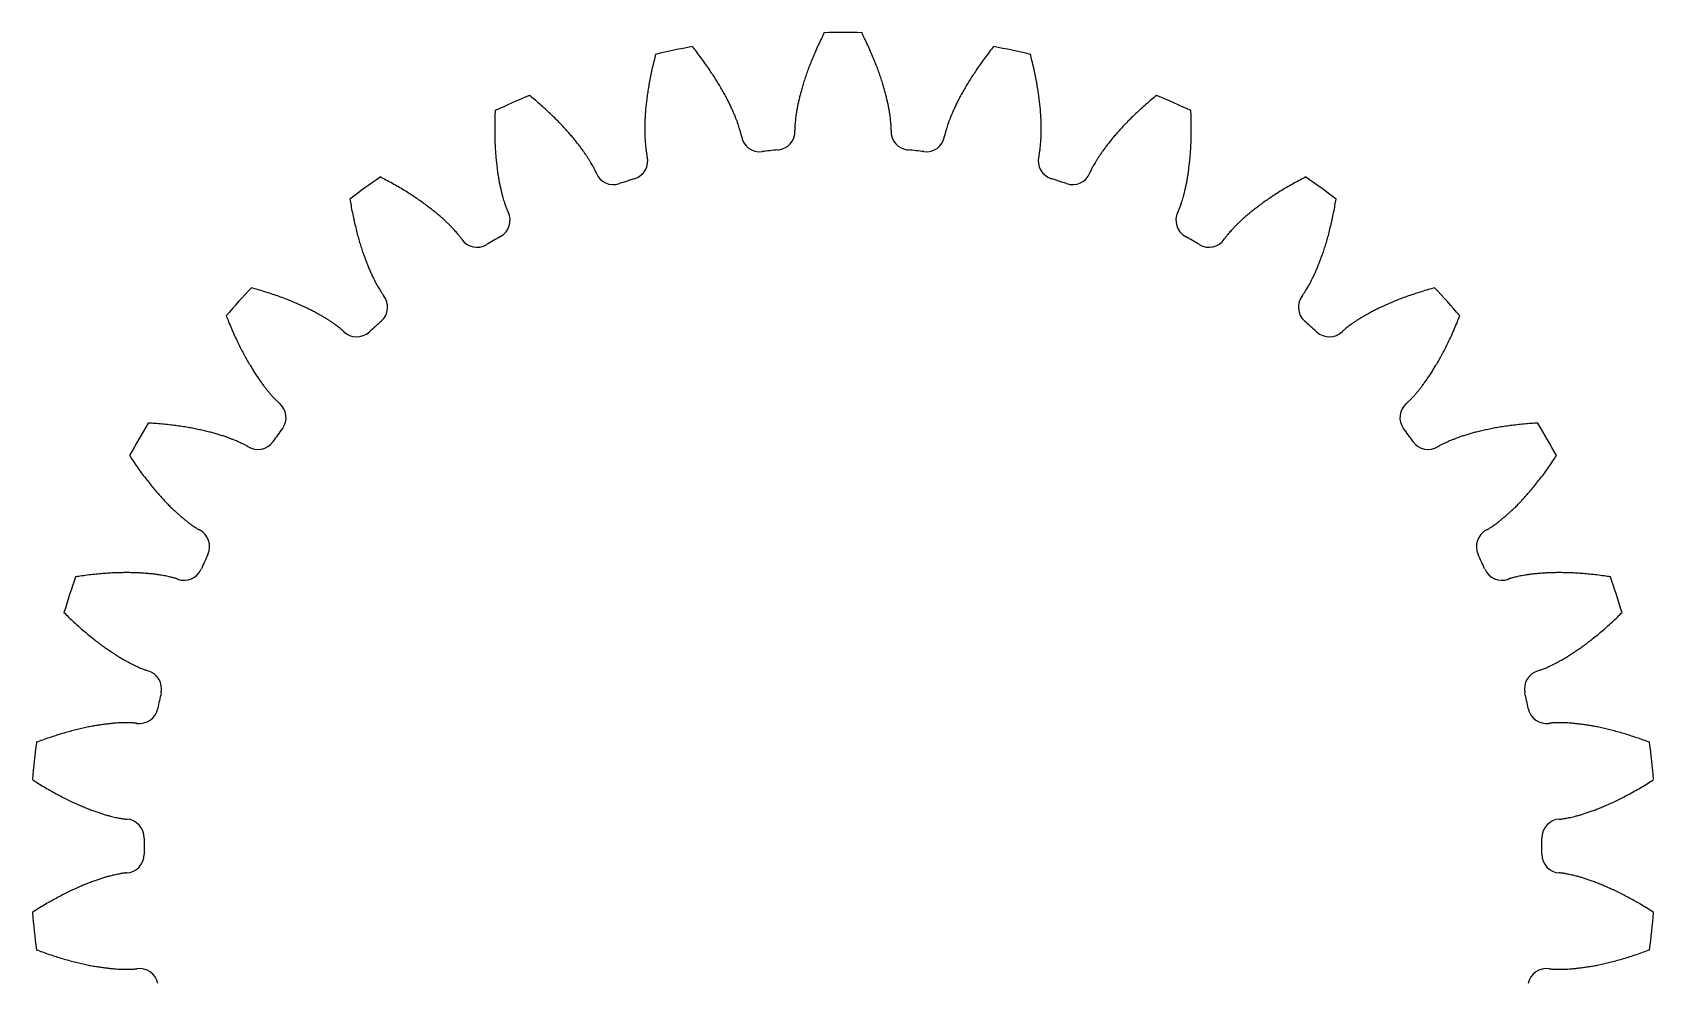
# Model space of a CAD drawing. Extents: x -53 to 53, y -53 to 53.
# Drawn here: x -53.2 to 53.2, y -9 to 53.3 of the extents above; entities that cross this region are included whole.
import ezdxf

# ---------------------------------------------------------------- set-up
doc = ezdxf.new("R2010")
doc.units = 0
doc.layers.add('MODELSKETCH_VISIBLE', color=7, linetype='CONTINUOUS')

msp = doc.modelspace()

# ---------------------------------------------------------------- linework, layer by layer
at = {"layer": 'MODELSKETCH_VISIBLE'}
for centre, radius, start, end in [((0, 0), 53.33, 88.6801, 91.3199), ((0, 0), 53.33, 100.6801, 103.3199), ((0, 0), 53.33, 76.6801, 79.3199), ((0, 0), 53.33, 112.6801, 115.3199), ((0, 0), 53.33, 64.6801, 67.3199), ((-4.38, 46.85), 1.23, 275.3446, 2.2226), ((4.38, 46.85), 1.23, 177.7774, 264.6554), ((-5.45, 46.74), 1.23, 189.7774, 276.6554), ((5.45, 46.74), 1.23, 263.3446, 350.2226), ((-14.03, 44.92), 1.23, 287.3446, 14.2226), ((0, 0), 45.83, 95.3446, 96.6554), ((0, 0), 45.83, 83.3446, 84.6554), ((14.03, 44.92), 1.23, 165.7774, 252.6554), ((0, 0), 53.33, 124.6801, 127.3199), ((-15.05, 44.59), 1.23, 201.7774, 288.6554), ((0, 0), 45.83, 107.3446, 108.6554), ((0, 0), 45.83, 71.3446, 72.6554), ((15.05, 44.59), 1.23, 251.3446, 338.2226), ((0, 0), 53.33, 52.6801, 55.3199), ((-23.06, 41.02), 1.23, 299.3446, 26.2226), ((23.06, 41.02), 1.23, 153.7774, 240.6554), ((-23.99, 40.48), 1.23, 213.7774, 300.6554), ((0, 0), 45.83, 119.3446, 120.6554), ((0, 0), 45.83, 59.3446, 60.6554), ((23.99, 40.48), 1.23, 239.3446, 326.2226), ((0, 0), 53.33, 136.6801, 139.3199), ((0, 0), 53.33, 40.6801, 43.3199), ((-31.09, 35.33), 1.23, 311.3446, 38.2226), ((31.09, 35.33), 1.23, 141.7774, 228.6554), ((0, 0), 45.83, 131.3446, 132.6554), ((0, 0), 45.83, 47.3446, 48.6554), ((-31.89, 34.61), 1.23, 225.7774, 312.6554), ((31.89, 34.61), 1.23, 227.3446, 314.2226), ((-37.75, 28.09), 1.23, 323.3446, 50.2226), ((37.75, 28.09), 1.23, 129.7774, 216.6554), ((0, 0), 53.33, 148.6801, 151.3199), ((0, 0), 53.33, 28.6801, 31.3199), ((0, 0), 45.83, 143.3446, 144.6554), ((0, 0), 45.83, 35.3446, 36.6554), ((-38.38, 27.22), 1.23, 237.7774, 324.6554), ((38.38, 27.22), 1.23, 215.3446, 302.2226), ((-42.77, 19.63), 1.23, 335.3446, 62.2226), ((42.77, 19.63), 1.23, 117.7774, 204.6554), ((-43.21, 18.65), 1.23, 249.7774, 336.6554), ((0, 0), 45.83, 155.3446, 156.6554), ((0, 0), 45.83, 23.3446, 24.6554), ((43.21, 18.65), 1.23, 203.3446, 290.2226), ((0, 0), 53.33, 160.6801, 163.3199), ((0, 0), 53.33, 16.6801, 19.3199), ((-45.92, 10.31), 1.23, 347.3446, 74.2226), ((45.92, 10.31), 1.23, 105.7774, 192.6554), ((0, 0), 45.83, 167.3446, 168.6554), ((0, 0), 45.83, 11.3446, 12.6554), ((-46.14, 9.26), 1.23, 261.7774, 348.6554), ((46.14, 9.26), 1.23, 191.3446, 278.2226), ((0, 0), 53.33, 172.6801, 175.3199), ((0, 0), 53.33, 4.6801, 7.3199), ((-47.06, 0.54), 1.23, 359.3446, 86.2226), ((47.06, 0.54), 1.23, 93.7774, 180.6554), ((0, 0), 45.83, 179.3446, 180.6554), ((0, 0), 45.83, 359.3446, 0.6554), ((-47.06, -0.54), 1.23, 273.7774, 0.6554), ((47.06, -0.54), 1.23, 179.3446, 266.2226), ((0, 0), 53.33, 184.6801, 187.3199), ((0, 0), 53.33, 352.6801, 355.3199), ((-46.14, -9.26), 1.23, 11.3446, 98.2226), ((46.14, -9.26), 1.23, 81.7774, 168.6554)]:
    msp.add_arc(centre, radius, start, end, dxfattribs=at)
for points, knots in [([(-1.23, 53.32), (-1.29, 53.19), (-1.43, 52.92), (-1.62, 52.51), (-1.81, 52.09), (-1.99, 51.68), (-2.14, 51.29), (-2.29, 50.91), (-2.42, 50.55), (-2.53, 50.2), (-2.64, 49.87), (-2.73, 49.55), (-2.81, 49.25), (-2.88, 48.97), (-2.94, 48.7), (-2.99, 48.46), (-3.03, 48.23), (-3.07, 48.01), (-3.1, 47.82), (-3.12, 47.64), (-3.13, 47.48), (-3.15, 47.34), (-3.15, 47.22), (-3.16, 47.11), (-3.16, 47.03), (-3.16, 46.97), (-3.16, 46.92), (-3.16, 46.91), (-3.16, 46.9)], [0, 0, 0, 0, 0.0436851, 0.093812, 0.1429463, 0.1910673, 0.2381534, 0.2841812, 0.3291259, 0.3729606, 0.4156566, 0.4571826, 0.4975047, 0.5365858, 0.5743852, 0.6108579, 0.6459538, 0.6796166, 0.7117825, 0.7423784, 0.7713192, 0.7985043, 0.8238123, 0.8470923, 0.8681498, 0.8867208, 0.9024162, 0.909909, 0.909909, 0.909909, 0.909909]), ([(3.16, 46.9), (3.16, 46.91), (3.16, 46.92), (3.16, 46.97), (3.16, 47.03), (3.16, 47.11), (3.15, 47.22), (3.15, 47.34), (3.13, 47.48), (3.12, 47.64), (3.1, 47.82), (3.07, 48.01), (3.03, 48.23), (2.99, 48.46), (2.94, 48.7), (2.88, 48.97), (2.81, 49.25), (2.73, 49.55), (2.64, 49.87), (2.53, 50.2), (2.42, 50.55), (2.29, 50.91), (2.14, 51.29), (1.99, 51.68), (1.81, 52.09), (1.62, 52.51), (1.43, 52.92), (1.29, 53.19), (1.23, 53.32)], [0.0826757, 0.0826757, 0.0826757, 0.0826757, 0.0901685, 0.1058639, 0.1244349, 0.1454924, 0.1687724, 0.1940804, 0.2212655, 0.2502063, 0.2808022, 0.3129681, 0.3466309, 0.3817268, 0.4181995, 0.4559989, 0.49508, 0.5354021, 0.5769281, 0.6196241, 0.6634589, 0.7084035, 0.7544313, 0.8015174, 0.8496385, 0.8987727, 0.9488996, 0.9925847, 0.9925847, 0.9925847, 0.9925847]), ([(-6.66, 46.53), (-6.66, 46.54), (-6.66, 46.55), (-6.67, 46.6), (-6.69, 46.66), (-6.71, 46.74), (-6.73, 46.84), (-6.76, 46.96), (-6.81, 47.09), (-6.85, 47.25), (-6.91, 47.42), (-6.98, 47.6), (-7.06, 47.8), (-7.15, 48.02), (-7.25, 48.25), (-7.37, 48.5), (-7.49, 48.76), (-7.63, 49.04), (-7.79, 49.33), (-7.96, 49.63), (-8.15, 49.95), (-8.35, 50.27), (-8.57, 50.61), (-8.8, 50.96), (-9.06, 51.33), (-9.33, 51.7), (-9.6, 52.06), (-9.79, 52.3), (-9.88, 52.41)], [0.0826757, 0.0826757, 0.0826757, 0.0826757, 0.0901685, 0.1058639, 0.1244349, 0.1454924, 0.1687724, 0.1940804, 0.2212655, 0.2502063, 0.2808022, 0.3129681, 0.3466309, 0.3817268, 0.4181995, 0.4559989, 0.49508, 0.5354021, 0.5769281, 0.6196241, 0.6634589, 0.7084035, 0.7544313, 0.8015174, 0.8496385, 0.8987727, 0.9488996, 0.9925847, 0.9925847, 0.9925847, 0.9925847]), ([(9.88, 52.41), (9.79, 52.3), (9.6, 52.06), (9.33, 51.7), (9.06, 51.33), (8.8, 50.96), (8.57, 50.61), (8.35, 50.27), (8.15, 49.95), (7.96, 49.63), (7.79, 49.33), (7.63, 49.04), (7.49, 48.76), (7.37, 48.5), (7.25, 48.25), (7.15, 48.02), (7.06, 47.8), (6.98, 47.6), (6.91, 47.42), (6.85, 47.25), (6.81, 47.09), (6.76, 46.96), (6.73, 46.84), (6.71, 46.74), (6.69, 46.66), (6.67, 46.6), (6.66, 46.55), (6.66, 46.54), (6.66, 46.53)], [0, 0, 0, 0, 0.0436851, 0.093812, 0.1429463, 0.1910673, 0.2381534, 0.2841812, 0.3291259, 0.3729606, 0.4156566, 0.4571826, 0.4975047, 0.5365858, 0.5743852, 0.6108579, 0.6459538, 0.6796166, 0.7117825, 0.7423784, 0.7713192, 0.7985043, 0.8238123, 0.8470923, 0.8681498, 0.8867208, 0.9024162, 0.909909, 0.909909, 0.909909, 0.909909]), ([(-12.29, 51.9), (-12.32, 51.76), (-12.4, 51.47), (-12.51, 51.02), (-12.6, 50.57), (-12.69, 50.14), (-12.76, 49.72), (-12.82, 49.32), (-12.87, 48.94), (-12.92, 48.58), (-12.95, 48.23), (-12.97, 47.9), (-12.99, 47.59), (-13, 47.3), (-13, 47.03), (-13, 46.78), (-12.99, 46.54), (-12.98, 46.32), (-12.97, 46.13), (-12.95, 45.95), (-12.94, 45.79), (-12.92, 45.65), (-12.9, 45.53), (-12.89, 45.43), (-12.87, 45.34), (-12.86, 45.28), (-12.85, 45.24), (-12.84, 45.22), (-12.84, 45.22)], [0, 0, 0, 0, 0.0436851, 0.093812, 0.1429463, 0.1910673, 0.2381534, 0.2841812, 0.3291259, 0.3729606, 0.4156566, 0.4571826, 0.4975047, 0.5365858, 0.5743852, 0.6108579, 0.6459538, 0.6796166, 0.7117825, 0.7423784, 0.7713192, 0.7985043, 0.8238123, 0.8470923, 0.8681498, 0.8867208, 0.9024162, 0.909909, 0.909909, 0.909909, 0.909909]), ([(12.84, 45.22), (12.84, 45.22), (12.85, 45.24), (12.86, 45.28), (12.87, 45.34), (12.89, 45.43), (12.9, 45.53), (12.92, 45.65), (12.94, 45.79), (12.95, 45.95), (12.97, 46.13), (12.98, 46.32), (12.99, 46.54), (13, 46.78), (13, 47.03), (13, 47.3), (12.99, 47.59), (12.97, 47.9), (12.95, 48.23), (12.92, 48.58), (12.87, 48.94), (12.82, 49.32), (12.76, 49.72), (12.69, 50.14), (12.6, 50.57), (12.51, 51.02), (12.4, 51.47), (12.32, 51.76), (12.29, 51.9)], [0.0826757, 0.0826757, 0.0826757, 0.0826757, 0.0901685, 0.1058639, 0.1244349, 0.1454924, 0.1687724, 0.1940804, 0.2212655, 0.2502063, 0.2808022, 0.3129681, 0.3466309, 0.3817268, 0.4181995, 0.4559989, 0.49508, 0.5354021, 0.5769281, 0.6196241, 0.6634589, 0.7084035, 0.7544313, 0.8015174, 0.8496385, 0.8987727, 0.9488996, 0.9925847, 0.9925847, 0.9925847, 0.9925847]), ([(-16.19, 44.13), (-16.19, 44.14), (-16.2, 44.15), (-16.22, 44.19), (-16.24, 44.25), (-16.28, 44.33), (-16.32, 44.42), (-16.38, 44.53), (-16.45, 44.65), (-16.53, 44.79), (-16.62, 44.94), (-16.73, 45.11), (-16.84, 45.29), (-16.98, 45.48), (-17.12, 45.69), (-17.29, 45.91), (-17.47, 46.14), (-17.66, 46.38), (-17.87, 46.63), (-18.1, 46.89), (-18.35, 47.16), (-18.62, 47.44), (-18.9, 47.73), (-19.21, 48.02), (-19.53, 48.32), (-19.87, 48.63), (-20.22, 48.93), (-20.45, 49.12), (-20.56, 49.21)], [0.0826757, 0.0826757, 0.0826757, 0.0826757, 0.0901685, 0.1058639, 0.1244349, 0.1454924, 0.1687724, 0.1940804, 0.2212655, 0.2502063, 0.2808022, 0.3129681, 0.3466309, 0.3817268, 0.4181995, 0.4559989, 0.49508, 0.5354021, 0.5769281, 0.6196241, 0.6634589, 0.7084035, 0.7544313, 0.8015174, 0.8496385, 0.8987727, 0.9488996, 0.9925847, 0.9925847, 0.9925847, 0.9925847]), ([(20.56, 49.21), (20.45, 49.12), (20.22, 48.93), (19.87, 48.63), (19.53, 48.32), (19.21, 48.02), (18.9, 47.73), (18.62, 47.44), (18.35, 47.16), (18.1, 46.89), (17.87, 46.63), (17.66, 46.38), (17.47, 46.14), (17.29, 45.91), (17.12, 45.69), (16.98, 45.48), (16.84, 45.29), (16.73, 45.11), (16.62, 44.94), (16.53, 44.79), (16.45, 44.65), (16.38, 44.53), (16.32, 44.42), (16.28, 44.33), (16.24, 44.25), (16.22, 44.19), (16.2, 44.15), (16.19, 44.14), (16.19, 44.13)], [0, 0, 0, 0, 0.0436851, 0.093812, 0.1429463, 0.1910673, 0.2381534, 0.2841812, 0.3291259, 0.3729606, 0.4156566, 0.4571826, 0.4975047, 0.5365858, 0.5743852, 0.6108579, 0.6459538, 0.6796166, 0.7117825, 0.7423784, 0.7713192, 0.7985043, 0.8238123, 0.8470923, 0.8681498, 0.8867208, 0.9024162, 0.909909, 0.909909, 0.909909, 0.909909]), ([(-22.81, 48.21), (-22.82, 48.07), (-22.83, 47.76), (-22.84, 47.31), (-22.84, 46.85), (-22.84, 46.41), (-22.82, 45.98), (-22.8, 45.58), (-22.77, 45.19), (-22.73, 44.83), (-22.69, 44.48), (-22.65, 44.16), (-22.6, 43.85), (-22.55, 43.57), (-22.5, 43.3), (-22.44, 43.05), (-22.39, 42.82), (-22.33, 42.61), (-22.28, 42.42), (-22.23, 42.25), (-22.18, 42.1), (-22.13, 41.97), (-22.09, 41.85), (-22.05, 41.76), (-22.02, 41.68), (-21.99, 41.62), (-21.97, 41.58), (-21.96, 41.57), (-21.96, 41.56)], [0, 0, 0, 0, 0.0436851, 0.093812, 0.1429463, 0.1910673, 0.2381534, 0.2841812, 0.3291259, 0.3729606, 0.4156566, 0.4571826, 0.4975047, 0.5365858, 0.5743852, 0.6108579, 0.6459538, 0.6796166, 0.7117825, 0.7423784, 0.7713192, 0.7985043, 0.8238123, 0.8470923, 0.8681498, 0.8867208, 0.9024162, 0.909909, 0.909909, 0.909909, 0.909909]), ([(21.96, 41.56), (21.96, 41.57), (21.97, 41.58), (21.99, 41.62), (22.02, 41.68), (22.05, 41.76), (22.09, 41.85), (22.13, 41.97), (22.18, 42.1), (22.23, 42.25), (22.28, 42.42), (22.33, 42.61), (22.39, 42.82), (22.44, 43.05), (22.5, 43.3), (22.55, 43.57), (22.6, 43.85), (22.65, 44.16), (22.69, 44.48), (22.73, 44.83), (22.77, 45.19), (22.8, 45.58), (22.82, 45.98), (22.84, 46.41), (22.84, 46.85), (22.84, 47.31), (22.83, 47.76), (22.82, 48.07), (22.81, 48.21)], [0.0826757, 0.0826757, 0.0826757, 0.0826757, 0.0901685, 0.1058639, 0.1244349, 0.1454924, 0.1687724, 0.1940804, 0.2212655, 0.2502063, 0.2808022, 0.3129681, 0.3466309, 0.3817268, 0.4181995, 0.4559989, 0.49508, 0.5354021, 0.5769281, 0.6196241, 0.6634589, 0.7084035, 0.7544313, 0.8015174, 0.8496385, 0.8987727, 0.9488996, 0.9925847, 0.9925847, 0.9925847, 0.9925847]), ([(-25.01, 39.8), (-25.02, 39.81), (-25.02, 39.81), (-25.05, 39.85), (-25.09, 39.91), (-25.14, 39.97), (-25.2, 40.05), (-25.28, 40.15), (-25.37, 40.26), (-25.48, 40.37), (-25.6, 40.5), (-25.74, 40.65), (-25.89, 40.8), (-26.06, 40.96), (-26.25, 41.13), (-26.45, 41.31), (-26.68, 41.5), (-26.92, 41.69), (-27.18, 41.89), (-27.46, 42.1), (-27.76, 42.32), (-28.07, 42.53), (-28.41, 42.75), (-28.77, 42.98), (-29.15, 43.21), (-29.55, 43.43), (-29.95, 43.65), (-30.22, 43.79), (-30.35, 43.86)], [0.0826757, 0.0826757, 0.0826757, 0.0826757, 0.0901685, 0.1058639, 0.1244349, 0.1454924, 0.1687724, 0.1940804, 0.2212655, 0.2502063, 0.2808022, 0.3129681, 0.3466309, 0.3817268, 0.4181995, 0.4559989, 0.49508, 0.5354021, 0.5769281, 0.6196241, 0.6634589, 0.7084035, 0.7544313, 0.8015174, 0.8496385, 0.8987727, 0.9488996, 0.9925847, 0.9925847, 0.9925847, 0.9925847]), ([(30.35, 43.86), (30.22, 43.79), (29.95, 43.65), (29.55, 43.43), (29.15, 43.21), (28.77, 42.98), (28.41, 42.75), (28.07, 42.53), (27.76, 42.32), (27.46, 42.1), (27.18, 41.89), (26.92, 41.69), (26.68, 41.5), (26.45, 41.31), (26.25, 41.13), (26.06, 40.96), (25.89, 40.8), (25.74, 40.65), (25.6, 40.5), (25.48, 40.37), (25.37, 40.26), (25.28, 40.15), (25.2, 40.05), (25.14, 39.97), (25.09, 39.91), (25.05, 39.85), (25.02, 39.81), (25.02, 39.81), (25.01, 39.8)], [0, 0, 0, 0, 0.0436851, 0.093812, 0.1429463, 0.1910673, 0.2381534, 0.2841812, 0.3291259, 0.3729606, 0.4156566, 0.4571826, 0.4975047, 0.5365858, 0.5743852, 0.6108579, 0.6459538, 0.6796166, 0.7117825, 0.7423784, 0.7713192, 0.7985043, 0.8238123, 0.8470923, 0.8681498, 0.8867208, 0.9024162, 0.909909, 0.909909, 0.909909, 0.909909]), ([(-32.33, 42.41), (-32.31, 42.27), (-32.26, 41.97), (-32.18, 41.52), (-32.08, 41.07), (-31.98, 40.64), (-31.88, 40.23), (-31.78, 39.84), (-31.67, 39.47), (-31.56, 39.12), (-31.45, 38.79), (-31.33, 38.49), (-31.22, 38.2), (-31.11, 37.93), (-31.01, 37.68), (-30.9, 37.44), (-30.8, 37.23), (-30.7, 37.04), (-30.61, 36.86), (-30.52, 36.71), (-30.44, 36.57), (-30.37, 36.45), (-30.31, 36.35), (-30.25, 36.26), (-30.2, 36.19), (-30.16, 36.14), (-30.13, 36.1), (-30.13, 36.09), (-30.12, 36.09)], [0, 0, 0, 0, 0.0436851, 0.093812, 0.1429463, 0.1910673, 0.2381534, 0.2841812, 0.3291259, 0.3729606, 0.4156566, 0.4571826, 0.4975047, 0.5365858, 0.5743852, 0.6108579, 0.6459538, 0.6796166, 0.7117825, 0.7423784, 0.7713192, 0.7985043, 0.8238123, 0.8470923, 0.8681498, 0.8867208, 0.9024162, 0.909909, 0.909909, 0.909909, 0.909909]), ([(30.12, 36.09), (30.13, 36.09), (30.13, 36.1), (30.16, 36.14), (30.2, 36.19), (30.25, 36.26), (30.31, 36.35), (30.37, 36.45), (30.44, 36.57), (30.52, 36.71), (30.61, 36.86), (30.7, 37.04), (30.8, 37.23), (30.9, 37.44), (31.01, 37.68), (31.11, 37.93), (31.22, 38.2), (31.33, 38.49), (31.45, 38.79), (31.56, 39.12), (31.67, 39.47), (31.78, 39.84), (31.88, 40.23), (31.98, 40.64), (32.08, 41.07), (32.18, 41.52), (32.26, 41.97), (32.31, 42.27), (32.33, 42.41)], [0.0826757, 0.0826757, 0.0826757, 0.0826757, 0.0901685, 0.1058639, 0.1244349, 0.1454924, 0.1687724, 0.1940804, 0.2212655, 0.2502063, 0.2808022, 0.3129681, 0.3466309, 0.3817268, 0.4181995, 0.4559989, 0.49508, 0.5354021, 0.5769281, 0.6196241, 0.6634589, 0.7084035, 0.7544313, 0.8015174, 0.8496385, 0.8987727, 0.9488996, 0.9925847, 0.9925847, 0.9925847, 0.9925847]), ([(-32.74, 33.73), (-32.74, 33.73), (-32.75, 33.74), (-32.79, 33.78), (-32.84, 33.82), (-32.9, 33.87), (-32.98, 33.94), (-33.08, 34.01), (-33.19, 34.1), (-33.32, 34.19), (-33.46, 34.3), (-33.63, 34.41), (-33.81, 34.52), (-34.01, 34.65), (-34.23, 34.77), (-34.47, 34.91), (-34.72, 35.04), (-35, 35.19), (-35.3, 35.33), (-35.61, 35.47), (-35.95, 35.62), (-36.3, 35.77), (-36.68, 35.91), (-37.08, 36.06), (-37.5, 36.2), (-37.93, 36.34), (-38.37, 36.47), (-38.66, 36.55), (-38.8, 36.59)], [0.0826757, 0.0826757, 0.0826757, 0.0826757, 0.0901685, 0.1058639, 0.1244349, 0.1454924, 0.1687724, 0.1940804, 0.2212655, 0.2502063, 0.2808022, 0.3129681, 0.3466309, 0.3817268, 0.4181995, 0.4559989, 0.49508, 0.5354021, 0.5769281, 0.6196241, 0.6634589, 0.7084035, 0.7544313, 0.8015174, 0.8496385, 0.8987727, 0.9488996, 0.9925847, 0.9925847, 0.9925847, 0.9925847]), ([(38.8, 36.59), (38.66, 36.55), (38.37, 36.47), (37.93, 36.34), (37.5, 36.2), (37.08, 36.06), (36.68, 35.91), (36.3, 35.77), (35.95, 35.62), (35.61, 35.47), (35.3, 35.33), (35, 35.19), (34.72, 35.04), (34.47, 34.91), (34.23, 34.77), (34.01, 34.65), (33.81, 34.52), (33.63, 34.41), (33.46, 34.3), (33.32, 34.19), (33.19, 34.1), (33.08, 34.01), (32.98, 33.94), (32.9, 33.87), (32.84, 33.82), (32.79, 33.78), (32.75, 33.74), (32.74, 33.73), (32.74, 33.73)], [0, 0, 0, 0, 0.0436851, 0.093812, 0.1429463, 0.1910673, 0.2381534, 0.2841812, 0.3291259, 0.3729606, 0.4156566, 0.4571826, 0.4975047, 0.5365858, 0.5743852, 0.6108579, 0.6459538, 0.6796166, 0.7117825, 0.7423784, 0.7713192, 0.7985043, 0.8238123, 0.8470923, 0.8681498, 0.8867208, 0.9024162, 0.909909, 0.909909, 0.909909, 0.909909]), ([(-40.45, 34.76), (-40.39, 34.63), (-40.28, 34.35), (-40.11, 33.93), (-39.92, 33.51), (-39.74, 33.11), (-39.55, 32.73), (-39.37, 32.37), (-39.18, 32.03), (-39, 31.71), (-38.82, 31.41), (-38.65, 31.13), (-38.48, 30.87), (-38.32, 30.63), (-38.16, 30.41), (-38.01, 30.2), (-37.87, 30.01), (-37.73, 29.85), (-37.61, 29.69), (-37.49, 29.56), (-37.38, 29.44), (-37.29, 29.34), (-37.2, 29.25), (-37.13, 29.18), (-37.06, 29.12), (-37.02, 29.08), (-36.98, 29.05), (-36.97, 29.04), (-36.97, 29.04)], [0, 0, 0, 0, 0.0436851, 0.093812, 0.1429463, 0.1910673, 0.2381534, 0.2841812, 0.3291259, 0.3729606, 0.4156566, 0.4571826, 0.4975047, 0.5365858, 0.5743852, 0.6108579, 0.6459538, 0.6796166, 0.7117825, 0.7423784, 0.7713192, 0.7985043, 0.8238123, 0.8470923, 0.8681498, 0.8867208, 0.9024162, 0.909909, 0.909909, 0.909909, 0.909909]), ([(36.97, 29.04), (36.97, 29.04), (36.98, 29.05), (37.02, 29.08), (37.06, 29.12), (37.13, 29.18), (37.2, 29.25), (37.29, 29.34), (37.38, 29.44), (37.49, 29.56), (37.61, 29.69), (37.73, 29.85), (37.87, 30.01), (38.01, 30.2), (38.16, 30.41), (38.32, 30.63), (38.48, 30.87), (38.65, 31.13), (38.82, 31.41), (39, 31.71), (39.18, 32.03), (39.37, 32.37), (39.55, 32.73), (39.74, 33.11), (39.92, 33.51), (40.11, 33.93), (40.28, 34.35), (40.39, 34.63), (40.45, 34.76)], [0.0826757, 0.0826757, 0.0826757, 0.0826757, 0.0901685, 0.1058639, 0.1244349, 0.1454924, 0.1687724, 0.1940804, 0.2212655, 0.2502063, 0.2808022, 0.3129681, 0.3466309, 0.3817268, 0.4181995, 0.4559989, 0.49508, 0.5354021, 0.5769281, 0.6196241, 0.6634589, 0.7084035, 0.7544313, 0.8015174, 0.8496385, 0.8987727, 0.9488996, 0.9925847, 0.9925847, 0.9925847, 0.9925847]), ([(-39.04, 26.19), (-39.04, 26.19), (-39.05, 26.2), (-39.09, 26.22), (-39.15, 26.25), (-39.22, 26.29), (-39.32, 26.34), (-39.42, 26.39), (-39.55, 26.45), (-39.7, 26.52), (-39.86, 26.59), (-40.05, 26.66), (-40.25, 26.74), (-40.47, 26.82), (-40.71, 26.9), (-40.97, 26.98), (-41.25, 27.06), (-41.55, 27.14), (-41.87, 27.22), (-42.21, 27.29), (-42.57, 27.37), (-42.95, 27.44), (-43.35, 27.5), (-43.76, 27.56), (-44.2, 27.61), (-44.66, 27.66), (-45.11, 27.7), (-45.42, 27.72), (-45.56, 27.72)], [0.0826757, 0.0826757, 0.0826757, 0.0826757, 0.0901685, 0.1058639, 0.1244349, 0.1454924, 0.1687724, 0.1940804, 0.2212655, 0.2502063, 0.2808022, 0.3129681, 0.3466309, 0.3817268, 0.4181995, 0.4559989, 0.49508, 0.5354021, 0.5769281, 0.6196241, 0.6634589, 0.7084035, 0.7544313, 0.8015174, 0.8496385, 0.8987727, 0.9488996, 0.9925847, 0.9925847, 0.9925847, 0.9925847]), ([(45.56, 27.72), (45.42, 27.72), (45.11, 27.7), (44.66, 27.66), (44.2, 27.61), (43.76, 27.56), (43.35, 27.5), (42.95, 27.44), (42.57, 27.37), (42.21, 27.29), (41.87, 27.22), (41.55, 27.14), (41.25, 27.06), (40.97, 26.98), (40.71, 26.9), (40.47, 26.82), (40.25, 26.74), (40.05, 26.66), (39.86, 26.59), (39.7, 26.52), (39.55, 26.45), (39.42, 26.39), (39.32, 26.34), (39.22, 26.29), (39.15, 26.25), (39.09, 26.22), (39.05, 26.2), (39.04, 26.19), (39.04, 26.19)], [0, 0, 0, 0, 0.0436851, 0.093812, 0.1429463, 0.1910673, 0.2381534, 0.2841812, 0.3291259, 0.3729606, 0.4156566, 0.4571826, 0.4975047, 0.5365858, 0.5743852, 0.6108579, 0.6459538, 0.6796166, 0.7117825, 0.7423784, 0.7713192, 0.7985043, 0.8238123, 0.8470923, 0.8681498, 0.8867208, 0.9024162, 0.909909, 0.909909, 0.909909, 0.909909]), ([(-46.79, 25.6), (-46.71, 25.48), (-46.54, 25.22), (-46.28, 24.85), (-46.02, 24.47), (-45.75, 24.12), (-45.49, 23.79), (-45.23, 23.47), (-44.98, 23.18), (-44.74, 22.91), (-44.51, 22.65), (-44.28, 22.41), (-44.06, 22.19), (-43.85, 21.99), (-43.65, 21.81), (-43.46, 21.64), (-43.28, 21.49), (-43.11, 21.35), (-42.96, 21.23), (-42.82, 21.12), (-42.69, 21.03), (-42.57, 20.95), (-42.47, 20.88), (-42.38, 20.82), (-42.31, 20.78), (-42.25, 20.75), (-42.21, 20.72), (-42.2, 20.72), (-42.2, 20.71)], [0, 0, 0, 0, 0.0436851, 0.093812, 0.1429463, 0.1910673, 0.2381534, 0.2841812, 0.3291259, 0.3729606, 0.4156566, 0.4571826, 0.4975047, 0.5365858, 0.5743852, 0.6108579, 0.6459538, 0.6796166, 0.7117825, 0.7423784, 0.7713192, 0.7985043, 0.8238123, 0.8470923, 0.8681498, 0.8867208, 0.9024162, 0.909909, 0.909909, 0.909909, 0.909909]), ([(42.2, 20.71), (42.2, 20.72), (42.21, 20.72), (42.25, 20.75), (42.31, 20.78), (42.38, 20.82), (42.47, 20.88), (42.57, 20.95), (42.69, 21.03), (42.82, 21.12), (42.96, 21.23), (43.11, 21.35), (43.28, 21.49), (43.46, 21.64), (43.65, 21.81), (43.85, 21.99), (44.06, 22.19), (44.28, 22.41), (44.51, 22.65), (44.74, 22.91), (44.98, 23.18), (45.23, 23.47), (45.49, 23.79), (45.75, 24.12), (46.02, 24.47), (46.28, 24.85), (46.54, 25.22), (46.71, 25.48), (46.79, 25.6)], [0.0826757, 0.0826757, 0.0826757, 0.0826757, 0.0901685, 0.1058639, 0.1244349, 0.1454924, 0.1687724, 0.1940804, 0.2212655, 0.2502063, 0.2808022, 0.3129681, 0.3466309, 0.3817268, 0.4181995, 0.4559989, 0.49508, 0.5354021, 0.5769281, 0.6196241, 0.6634589, 0.7084035, 0.7544313, 0.8015174, 0.8496385, 0.8987727, 0.9488996, 0.9925847, 0.9925847, 0.9925847, 0.9925847]), ([(-43.63, 17.5), (-43.63, 17.5), (-43.65, 17.5), (-43.69, 17.52), (-43.75, 17.54), (-43.83, 17.56), (-43.93, 17.59), (-44.05, 17.62), (-44.19, 17.65), (-44.34, 17.69), (-44.52, 17.72), (-44.71, 17.75), (-44.93, 17.79), (-45.16, 17.82), (-45.41, 17.85), (-45.68, 17.87), (-45.97, 17.89), (-46.28, 17.91), (-46.61, 17.92), (-46.96, 17.92), (-47.33, 17.92), (-47.71, 17.91), (-48.12, 17.89), (-48.54, 17.86), (-48.98, 17.82), (-49.44, 17.77), (-49.89, 17.71), (-50.19, 17.67), (-50.33, 17.64)], [0.0826757, 0.0826757, 0.0826757, 0.0826757, 0.0901685, 0.1058639, 0.1244349, 0.1454924, 0.1687724, 0.1940804, 0.2212655, 0.2502063, 0.2808022, 0.3129681, 0.3466309, 0.3817268, 0.4181995, 0.4559989, 0.49508, 0.5354021, 0.5769281, 0.6196241, 0.6634589, 0.7084035, 0.7544313, 0.8015174, 0.8496385, 0.8987727, 0.9488996, 0.9925847, 0.9925847, 0.9925847, 0.9925847]), ([(50.33, 17.64), (50.19, 17.67), (49.89, 17.71), (49.44, 17.77), (48.98, 17.82), (48.54, 17.86), (48.12, 17.89), (47.71, 17.91), (47.33, 17.92), (46.96, 17.92), (46.61, 17.92), (46.28, 17.91), (45.97, 17.89), (45.68, 17.87), (45.41, 17.85), (45.16, 17.82), (44.93, 17.79), (44.71, 17.75), (44.52, 17.72), (44.34, 17.69), (44.19, 17.65), (44.05, 17.62), (43.93, 17.59), (43.83, 17.56), (43.75, 17.54), (43.69, 17.52), (43.65, 17.5), (43.63, 17.5), (43.63, 17.5)], [0, 0, 0, 0, 0.0436851, 0.093812, 0.1429463, 0.1910673, 0.2381534, 0.2841812, 0.3291259, 0.3729606, 0.4156566, 0.4571826, 0.4975047, 0.5365858, 0.5743852, 0.6108579, 0.6459538, 0.6796166, 0.7117825, 0.7423784, 0.7713192, 0.7985043, 0.8238123, 0.8470923, 0.8681498, 0.8867208, 0.9024162, 0.909909, 0.909909, 0.909909, 0.909909]), ([(-51.09, 15.31), (-50.99, 15.21), (-50.77, 14.99), (-50.44, 14.68), (-50.1, 14.37), (-49.77, 14.08), (-49.44, 13.81), (-49.13, 13.56), (-48.82, 13.32), (-48.53, 13.1), (-48.24, 12.9), (-47.97, 12.72), (-47.71, 12.55), (-47.46, 12.39), (-47.23, 12.25), (-47.01, 12.13), (-46.8, 12.02), (-46.61, 11.92), (-46.43, 11.83), (-46.27, 11.76), (-46.13, 11.69), (-46, 11.64), (-45.88, 11.59), (-45.79, 11.56), (-45.7, 11.53), (-45.64, 11.51), (-45.6, 11.49), (-45.59, 11.49), (-45.58, 11.49)], [0, 0, 0, 0, 0.0436851, 0.093812, 0.1429463, 0.1910673, 0.2381534, 0.2841812, 0.3291259, 0.3729606, 0.4156566, 0.4571826, 0.4975047, 0.5365858, 0.5743852, 0.6108579, 0.6459538, 0.6796166, 0.7117825, 0.7423784, 0.7713192, 0.7985043, 0.8238123, 0.8470923, 0.8681498, 0.8867208, 0.9024162, 0.909909, 0.909909, 0.909909, 0.909909]), ([(45.58, 11.49), (45.59, 11.49), (45.6, 11.49), (45.64, 11.51), (45.7, 11.53), (45.79, 11.56), (45.88, 11.59), (46, 11.64), (46.13, 11.69), (46.27, 11.76), (46.43, 11.83), (46.61, 11.92), (46.8, 12.02), (47.01, 12.13), (47.23, 12.25), (47.46, 12.39), (47.71, 12.55), (47.97, 12.72), (48.24, 12.9), (48.53, 13.1), (48.82, 13.32), (49.13, 13.56), (49.44, 13.81), (49.77, 14.08), (50.1, 14.37), (50.44, 14.68), (50.77, 14.99), (50.99, 15.21), (51.09, 15.31)], [0.0826757, 0.0826757, 0.0826757, 0.0826757, 0.0901685, 0.1058639, 0.1244349, 0.1454924, 0.1687724, 0.1940804, 0.2212655, 0.2502063, 0.2808022, 0.3129681, 0.3466309, 0.3817268, 0.4181995, 0.4559989, 0.49508, 0.5354021, 0.5769281, 0.6196241, 0.6634589, 0.7084035, 0.7544313, 0.8015174, 0.8496385, 0.8987727, 0.9488996, 0.9925847, 0.9925847, 0.9925847, 0.9925847]), ([(-46.31, 8.04), (-46.32, 8.05), (-46.33, 8.05), (-46.38, 8.05), (-46.44, 8.06), (-46.53, 8.07), (-46.63, 8.07), (-46.75, 8.08), (-46.89, 8.08), (-47.05, 8.08), (-47.23, 8.08), (-47.43, 8.07), (-47.64, 8.06), (-47.88, 8.04), (-48.13, 8.01), (-48.4, 7.98), (-48.69, 7.94), (-49, 7.89), (-49.32, 7.84), (-49.66, 7.77), (-50.02, 7.69), (-50.39, 7.6), (-50.78, 7.49), (-51.19, 7.38), (-51.61, 7.25), (-52.05, 7.1), (-52.48, 6.95), (-52.77, 6.85), (-52.9, 6.8)], [0.0826757, 0.0826757, 0.0826757, 0.0826757, 0.0901685, 0.1058639, 0.1244349, 0.1454924, 0.1687724, 0.1940804, 0.2212655, 0.2502063, 0.2808022, 0.3129681, 0.3466309, 0.3817268, 0.4181995, 0.4559989, 0.49508, 0.5354021, 0.5769281, 0.6196241, 0.6634589, 0.7084035, 0.7544313, 0.8015174, 0.8496385, 0.8987727, 0.9488996, 0.9925847, 0.9925847, 0.9925847, 0.9925847]), ([(52.9, 6.8), (52.77, 6.85), (52.48, 6.95), (52.05, 7.1), (51.61, 7.25), (51.19, 7.38), (50.78, 7.49), (50.39, 7.6), (50.02, 7.69), (49.66, 7.77), (49.32, 7.84), (49, 7.89), (48.69, 7.94), (48.4, 7.98), (48.13, 8.01), (47.88, 8.04), (47.64, 8.06), (47.43, 8.07), (47.23, 8.08), (47.05, 8.08), (46.89, 8.08), (46.75, 8.08), (46.63, 8.07), (46.53, 8.07), (46.44, 8.06), (46.38, 8.05), (46.33, 8.05), (46.32, 8.05), (46.31, 8.04)], [0, 0, 0, 0, 0.0436851, 0.093812, 0.1429463, 0.1910673, 0.2381534, 0.2841812, 0.3291259, 0.3729606, 0.4156566, 0.4571826, 0.4975047, 0.5365858, 0.5743852, 0.6108579, 0.6459538, 0.6796166, 0.7117825, 0.7423784, 0.7713192, 0.7985043, 0.8238123, 0.8470923, 0.8681498, 0.8867208, 0.9024162, 0.909909, 0.909909, 0.909909, 0.909909]), ([(-53.16, 4.35), (-53.04, 4.27), (-52.78, 4.11), (-52.39, 3.87), (-51.99, 3.64), (-51.61, 3.43), (-51.23, 3.23), (-50.87, 3.05), (-50.52, 2.88), (-50.19, 2.73), (-49.87, 2.59), (-49.57, 2.47), (-49.28, 2.35), (-49, 2.26), (-48.75, 2.17), (-48.5, 2.09), (-48.28, 2.02), (-48.07, 1.97), (-47.88, 1.92), (-47.7, 1.88), (-47.55, 1.85), (-47.41, 1.82), (-47.29, 1.8), (-47.19, 1.78), (-47.1, 1.77), (-47.04, 1.77), (-46.99, 1.76), (-46.98, 1.76), (-46.97, 1.76)], [0, 0, 0, 0, 0.0436851, 0.093812, 0.1429463, 0.1910673, 0.2381534, 0.2841812, 0.3291259, 0.3729606, 0.4156566, 0.4571826, 0.4975047, 0.5365858, 0.5743852, 0.6108579, 0.6459538, 0.6796166, 0.7117825, 0.7423784, 0.7713192, 0.7985043, 0.8238123, 0.8470923, 0.8681498, 0.8867208, 0.9024162, 0.909909, 0.909909, 0.909909, 0.909909]), ([(46.97, 1.76), (46.98, 1.76), (46.99, 1.76), (47.04, 1.77), (47.1, 1.77), (47.19, 1.78), (47.29, 1.8), (47.41, 1.82), (47.55, 1.85), (47.7, 1.88), (47.88, 1.92), (48.07, 1.97), (48.28, 2.02), (48.5, 2.09), (48.75, 2.17), (49, 2.26), (49.28, 2.35), (49.57, 2.47), (49.87, 2.59), (50.19, 2.73), (50.52, 2.88), (50.87, 3.05), (51.23, 3.23), (51.61, 3.43), (51.99, 3.64), (52.39, 3.87), (52.78, 4.11), (53.04, 4.27), (53.16, 4.35)], [0.0826757, 0.0826757, 0.0826757, 0.0826757, 0.0901685, 0.1058639, 0.1244349, 0.1454924, 0.1687724, 0.1940804, 0.2212655, 0.2502063, 0.2808022, 0.3129681, 0.3466309, 0.3817268, 0.4181995, 0.4559989, 0.49508, 0.5354021, 0.5769281, 0.6196241, 0.6634589, 0.7084035, 0.7544313, 0.8015174, 0.8496385, 0.8987727, 0.9488996, 0.9925847, 0.9925847, 0.9925847, 0.9925847]), ([(-46.97, -1.76), (-46.98, -1.76), (-46.99, -1.76), (-47.04, -1.77), (-47.1, -1.77), (-47.19, -1.78), (-47.29, -1.8), (-47.41, -1.82), (-47.55, -1.85), (-47.7, -1.88), (-47.88, -1.92), (-48.07, -1.97), (-48.28, -2.02), (-48.5, -2.09), (-48.75, -2.17), (-49, -2.26), (-49.28, -2.35), (-49.57, -2.47), (-49.87, -2.59), (-50.19, -2.73), (-50.52, -2.88), (-50.87, -3.05), (-51.23, -3.23), (-51.61, -3.43), (-51.99, -3.64), (-52.39, -3.87), (-52.78, -4.11), (-53.04, -4.27), (-53.16, -4.35)], [0.0826757, 0.0826757, 0.0826757, 0.0826757, 0.0901685, 0.1058639, 0.1244349, 0.1454924, 0.1687724, 0.1940804, 0.2212655, 0.2502063, 0.2808022, 0.3129681, 0.3466309, 0.3817268, 0.4181995, 0.4559989, 0.49508, 0.5354021, 0.5769281, 0.6196241, 0.6634589, 0.7084035, 0.7544313, 0.8015174, 0.8496385, 0.8987727, 0.9488996, 0.9925847, 0.9925847, 0.9925847, 0.9925847]), ([(53.16, -4.35), (53.04, -4.27), (52.78, -4.11), (52.39, -3.87), (51.99, -3.64), (51.61, -3.43), (51.23, -3.23), (50.87, -3.05), (50.52, -2.88), (50.19, -2.73), (49.87, -2.59), (49.57, -2.47), (49.28, -2.35), (49, -2.26), (48.75, -2.17), (48.5, -2.09), (48.28, -2.02), (48.07, -1.97), (47.88, -1.92), (47.7, -1.88), (47.55, -1.85), (47.41, -1.82), (47.29, -1.8), (47.19, -1.78), (47.1, -1.77), (47.04, -1.77), (46.99, -1.76), (46.98, -1.76), (46.97, -1.76)], [0, 0, 0, 0, 0.0436851, 0.093812, 0.1429463, 0.1910673, 0.2381534, 0.2841812, 0.3291259, 0.3729606, 0.4156566, 0.4571826, 0.4975047, 0.5365858, 0.5743852, 0.6108579, 0.6459538, 0.6796166, 0.7117825, 0.7423784, 0.7713192, 0.7985043, 0.8238123, 0.8470923, 0.8681498, 0.8867208, 0.9024162, 0.909909, 0.909909, 0.909909, 0.909909]), ([(-52.9, -6.8), (-52.77, -6.85), (-52.48, -6.95), (-52.05, -7.1), (-51.61, -7.25), (-51.19, -7.38), (-50.78, -7.49), (-50.39, -7.6), (-50.02, -7.69), (-49.66, -7.77), (-49.32, -7.84), (-49, -7.89), (-48.69, -7.94), (-48.4, -7.98), (-48.13, -8.01), (-47.88, -8.04), (-47.64, -8.06), (-47.43, -8.07), (-47.23, -8.08), (-47.05, -8.08), (-46.89, -8.08), (-46.75, -8.08), (-46.63, -8.07), (-46.53, -8.07), (-46.44, -8.06), (-46.38, -8.05), (-46.33, -8.05), (-46.32, -8.05), (-46.31, -8.04)], [0, 0, 0, 0, 0.0436851, 0.093812, 0.1429463, 0.1910673, 0.2381534, 0.2841812, 0.3291259, 0.3729606, 0.4156566, 0.4571826, 0.4975047, 0.5365858, 0.5743852, 0.6108579, 0.6459538, 0.6796166, 0.7117825, 0.7423784, 0.7713192, 0.7985043, 0.8238123, 0.8470923, 0.8681498, 0.8867208, 0.9024162, 0.909909, 0.909909, 0.909909, 0.909909]), ([(46.31, -8.04), (46.32, -8.05), (46.33, -8.05), (46.38, -8.05), (46.44, -8.06), (46.53, -8.07), (46.63, -8.07), (46.75, -8.08), (46.89, -8.08), (47.05, -8.08), (47.23, -8.08), (47.43, -8.07), (47.64, -8.06), (47.88, -8.04), (48.13, -8.01), (48.4, -7.98), (48.69, -7.94), (49, -7.89), (49.32, -7.84), (49.66, -7.77), (50.02, -7.69), (50.39, -7.6), (50.78, -7.49), (51.19, -7.38), (51.61, -7.25), (52.05, -7.1), (52.48, -6.95), (52.77, -6.85), (52.9, -6.8)], [0.0826757, 0.0826757, 0.0826757, 0.0826757, 0.0901685, 0.1058639, 0.1244349, 0.1454924, 0.1687724, 0.1940804, 0.2212655, 0.2502063, 0.2808022, 0.3129681, 0.3466309, 0.3817268, 0.4181995, 0.4559989, 0.49508, 0.5354021, 0.5769281, 0.6196241, 0.6634589, 0.7084035, 0.7544313, 0.8015174, 0.8496385, 0.8987727, 0.9488996, 0.9925847, 0.9925847, 0.9925847, 0.9925847])]:
    msp.add_open_spline(points, degree=3, knots=knots, dxfattribs=at)

doc.saveas('drawing.dxf')
